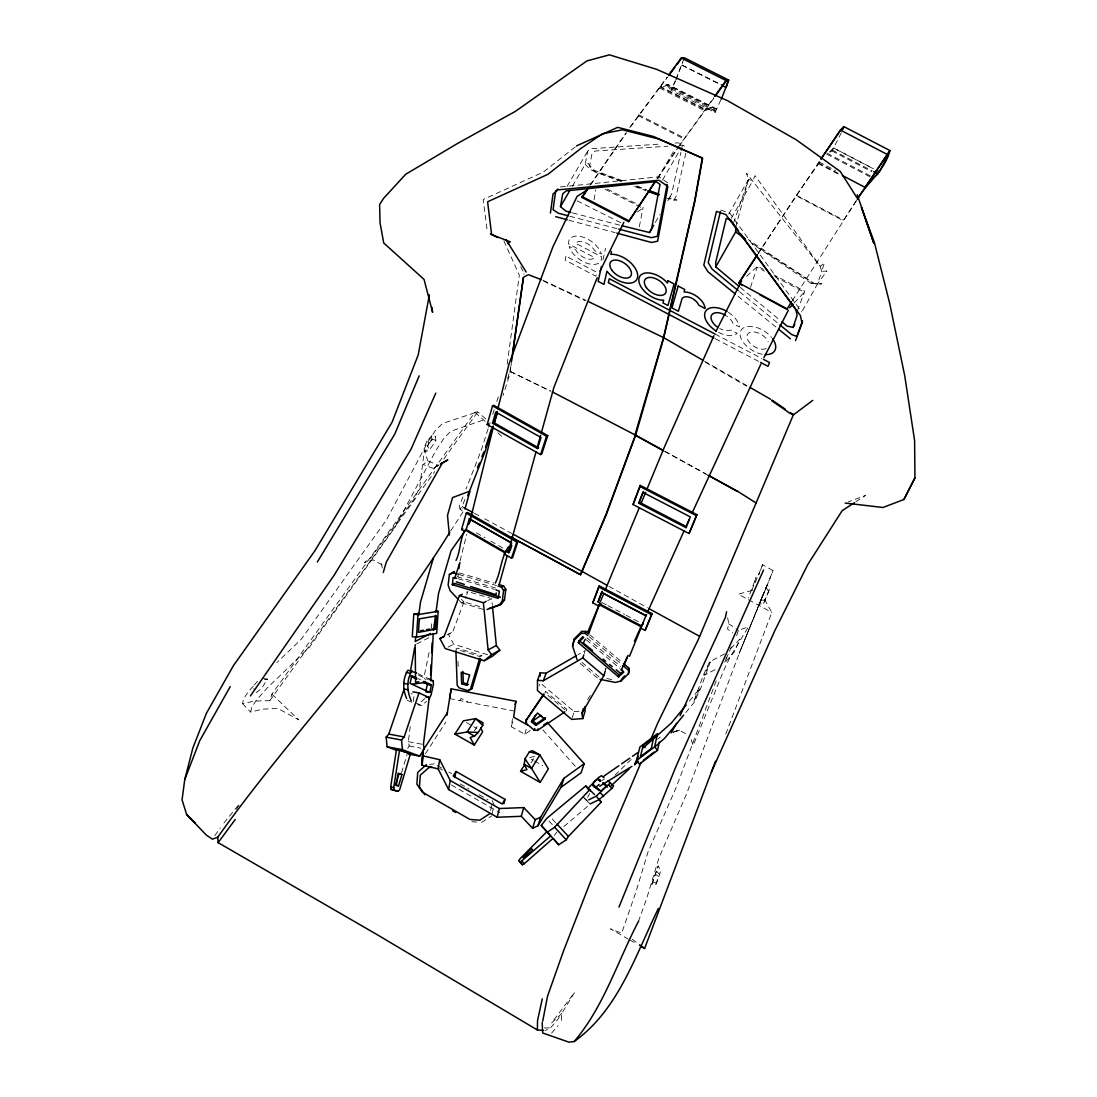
<?xml version="1.0" encoding="UTF-8"?>
<svg xmlns="http://www.w3.org/2000/svg" width="1097" height="1097" viewBox="0 0 1097 1097"><rect width="100%" height="100%" fill="white"/><g stroke="black" fill="none" stroke-linecap="round" stroke-linejoin="round"><path stroke-width="0.75" stroke-dasharray="5 3.75" d="M561.349 1020.402L561.595 1013.655L574.636 992.36L551.613 1022.87L561.595 1013.655L556.933 1020.402L550.461 1027.971L545.058 1030.563M431.272 628.8L431.834 620.545M457.97 576.501L458.354 573.347M407.673 748.415L409.208 745.974L408.345 741.682L410.415 724.966M413.322 701.559L414.145 694.867L411.169 693.537M507.157 364.204L519.32 275.196L503.77 240.6M510.681 367.893L509.748 374.598L503.029 395.496M510.914 366.22L511.627 361.187M530.235 730.506L524.846 734.291L511.339 726.68L512.45 718.782M510.078 370.361L510.558 367.001M594.094 199.832L595.644 189.877M523.9 274.387L524.037 273.592M572.415 186.175L585.208 164.303L587.635 151.249L590.954 148.726L661.656 143.954M621.78 181.8L594.519 171.831L589.555 166.538L592.023 153.498L595.369 150.988L667.936 146.175M639.318 226.832L643.144 207.182M429.064 652.564L424.073 676.739L425.348 679.852M727.654 617.776L728.71 623.782L727.558 629.13L732.741 632.9M271.919 694.14L298.507 719.687L277.884 708.47L262.663 709.142L250.678 712.022L251.679 707.428L256.108 700.503L266.955 688.244L309.327 647.353L394.769 527.575L436.071 450.181L444.066 438.06L450.908 431.19L485.93 419.15L477.785 411.828L474.946 412.253L271.919 694.14L269.78 700.681L254.477 701.065L242.519 703.684L243.548 699.022L248.004 692.07L254.518 684.734M490.592 810.395L491.662 805.541M669.485 197.844L671.556 194.238L680.839 152.456M681.21 150.783L682.32 145.778L678.495 142.816L675.121 143.035M602.952 259.893L605.544 248.347M491.936 814.344L493.362 807.954M685.831 153.141L675.999 196.528L673.915 200.12L666.674 198.242M511.339 726.68L512.889 720.359M460.109 560.855L466.691 534.376M524.846 734.291L526.903 726.461M735.689 227.202L748.497 179.497L746.563 173.312L820.227 266.434L821.694 271.507L817.512 283.931L801.249 312.933M651.865 884.511L658.214 865.972L660.723 870.579L659.599 874.46L656.116 884.045L651.865 884.511L658.214 865.972M676.054 79.094L682.704 62.063M675.93 79.944L683.801 59.197M605.16 671.227L606.051 668.196L604.378 671.076M401.557 772.699L406.918 754.859M752.144 590.172L756.039 577.351L748.373 598.194M462.235 510.914L460.096 509.131L462.221 506.266L466.06 496.214M572.181 717.849L574.156 711.61L540.204 682.924L539.107 685.968M488.069 428.913L481.405 449.825L466.019 489.084M488.576 427.309L490.126 422.482M492.676 414.433L494.226 409.606M496.79 401.571L499.354 393.521M507.541 378.753L509.954 371.335L550.79 391.108M584.29 653.469L585.263 650.494L578.009 654.703M566.299 710.897L566.806 709.334L545.511 691.371L544.976 692.893L565.051 709.828M736.636 635.725L738.391 630.364L748.401 626.894L729.985 657.295L724.061 669.609L693.153 745.603L691.11 739.364M656.116 884.045L658.584 876.503L655.252 874.117M750.471 287.414L757.136 267.257L764.513 271.151M733.55 223.02L748.497 179.497L752.83 180.676L755.079 175.63L820.227 266.434L824.437 262.704L821.694 271.507L826.96 270.973L817.512 283.931L811.081 283.396L753.42 244.631M755.243 582.603L762.607 564.694L773.07 570.701L739.268 653.222L686.681 793.611L658.817 858.307L646.777 898.224L638.865 920.273M762.607 564.694L758.644 575.089M759.22 604.145L767.256 584.687L769.463 589.199L768.668 591.434L763.608 603.35L759.22 604.145L767.256 584.687M726.571 657.473L724.802 662.286L728.71 652.989M716.231 680.853L676.095 787.673L647.943 852.122L635.903 892.012L621.67 933.177L610.467 928.844L628.266 939.087M487.63 654.758L453.678 644.2L448.426 634.327L452.663 632.009L466.129 596.247M466.719 594.684L467.884 591.571L463.661 593.587M797.286 311.027L804.8 291.212L773.824 274.826M725.789 734.044L771.835 612.428L762.511 595.89L739.268 653.222L773.07 570.701M462.948 496.927L459.245 506.361L460.096 509.131M763.608 603.35L769.463 589.199M675.409 80.643L671.529 88.98L715.573 111.236L716.876 109.042L667.579 84.25L660.545 86.581L705.741 109.426L712.227 106.807L715.573 111.236M720.839 99.827L715.107 112.497L671.09 90.256L675.299 81.439M729.368 651.44L731.315 646.791M426.898 441.104L424.292 447.288L425.403 451.758L429.585 449.907L435.838 440.418L435.427 436.167L431.574 435.989L426.898 441.104L428.996 443.229L425.403 451.758M829.702 151.647L833.61 147.903L841.454 132.504M590.282 803.909L586.072 800.152L589.747 793.405M728.723 214.08L748.497 179.497M731.315 218.372L752.83 180.676M655.32 222.417L659.859 214.505M667.812 200.737L671.556 194.238M657.706 178.729L674.326 150.001M662.519 180.114L680.675 148.644M587.635 699.79L590.981 694.044M567.026 186.449L587.635 151.249M531.071 762.854L535.213 756.08L528.836 757.849L533.019 760.207M869.935 176.754L826.658 154.142L831.896 150.92L833.651 148.095L873.473 168.883M262.896 678.481L267.435 679.125L261.772 688.258L253.668 694.662M474.425 730.808L478.649 724.143M792.322 300.743L856.62 200.161M425.43 753.749L445.821 722.087M459.698 700.53L461.097 698.364L467.637 702.053M450.716 530.825L463.565 511.024L462.715 508.254M758.274 253.188L820.145 160.135M758.109 253.709L796.052 195.719L821.283 159.984M431.574 435.989L431.875 439.061L427.35 445.972L429.585 449.907M856.387 200.765L843.291 220.634L796.052 195.719M236.349 809.257L240.106 803.607M657.021 178.646L676.753 149.192M677.685 147.78L713.653 97.811M657.706 178.194L678.357 147.355M679.29 145.956L704.74 110.811L711.734 107.986L715.107 112.497M589.912 185.256L625.866 133.039M629.76 127.389L666.976 77.284M590.68 184.776L626.593 132.6M630.487 126.964L659.53 87.952L667.086 85.429L711.734 107.986M214.847 835.653L220.278 827.878M705.741 109.426L714.696 96.947M269.78 700.681L434.782 471.532M443.778 459.04L477.785 411.828L442.434 423.511L435.55 430.339L427.542 442.434L386.459 519.896L301.113 639.4L276.965 662.519M660.545 86.581L667.675 76.996M554.355 835.393L557.015 831.869M223.911 823.024L239.859 803.402M689.396 701.093L700.051 688.134L693.606 702.066L703.383 675.121L709.622 661.779L725.679 653.346M685.803 712.543L694.278 702.258L700.709 688.313L710.266 661.985L704.055 675.341L715.888 669.211M551.599 1033.127L558.016 1025.626M730.492 648.793L739.899 639.085L734.373 651.92L723.897 663.781M257.534 681.333L253.311 686.064L254.216 689.629M428.996 443.229L435.427 436.167M794.173 302.978L804.32 292.213L774.729 276.567M614.978 775.168L632.859 757.808M746.522 276.348L757.602 266.242L763.498 269.368M424.95 698.501L417.669 704.822L421.701 705.549L426.527 701.326M563.831 826.589L589.363 804.8M438.416 465.334L433.178 468.378L438.101 465.224L427.775 460.85L423.223 464.525L433.178 468.378L439.033 464.991M575.198 146.929L543.426 172.037L483.228 199.503L487.425 232.399M657.583 739.159L660.298 737.088M637.412 211.982L642.76 208.224L605.201 189.315M855.838 501.768L865.451 495.487L848.255 501.891M481.597 822.435L491.579 815.949M601.828 780.57L604.392 778.952M448.029 647.107L453.678 644.2M416.641 643.966L431.066 636.575M447.014 634.861L452.663 632.009M487.548 600.717L491.717 598.66L492.375 605.352M459.163 600.402L461.439 602.843L463.688 601.759L481.254 607.025M674.888 731.576L680.455 729.862L671.227 732.837L679.153 730.067L687.353 734.702M752.268 590.337L738.281 594.204L747.03 598.962M264.487 679.578L267.435 679.125M560.43 186.984L659.023 176.809L667.497 182.746M429.585 764.362L434.343 763.882M574.156 711.61L580.464 711.13M811.081 283.396L821.872 283.876L817.512 283.931M679.742 145.394L683.116 145.174L686.955 148.136M673.915 200.12L676.863 200.038L670.034 198.255M652.66 882.66L656.692 882.701M544.331 1027.903L550.461 1027.971M471.875 821.694L476.729 822.064M761.03 599.99L764.952 600.333M408.345 741.682L423.415 744.506M409.208 745.974L420.905 748.181M449.551 698.583L513.561 710.897M606.806 678.563L614.443 680.099M572.511 212.887L620.532 225.351M569.796 216.232L617.117 228.67M568.877 220.209L615.156 232.674M459.396 572.963L493.773 583.056M458.765 574.471L496.475 585.565M457.23 576.734L496.488 588.307M458.244 578.736L494.281 589.377M471.066 592.517L490.126 598.194M461.439 602.843L483.818 609.575M720.77 210.089L729.711 213.065L801.646 311.891M431.875 439.061L435.838 440.418M620.614 180.731L590.186 169.596L585.208 164.303M636.63 186.586L646.243 190.096M634.601 186.504L645.831 190.604M622.685 180.772L594.286 170.282L587.896 163.426L589.555 166.538M636.891 186.024L646.352 189.52M543.618 281.134L585.058 300.605M543.084 280.338L585.949 300.413M407.234 700.27L413.199 702.875M415.763 702.944L421.701 705.549M509.954 371.335L550.255 391.067M417.834 678.481L420.85 679.893M418.533 675.176L427.569 679.441M418.08 673.736L428.584 678.714M577.2 200.833L621.56 223.116M682.101 65.052L721.826 85.031M681.799 65.217L721.538 85.209M607.244 189.123L640.154 205.688M672.831 87.39L716.835 109.618M659.818 86.91L705.069 109.782M659.53 87.952L704.74 110.811M638.495 114.678L684.267 137.961M638.248 115.679L683.98 138.949M833.61 147.903L873.459 168.705M832.28 150.042L872.142 170.858M831.896 150.92L871.745 171.722M827.111 153.237L873.377 177.426M715.079 334.05L761.949 358.568M819.116 161.945L835.681 170.625M818.293 162.863L839.411 173.929M818.06 163.494L839.178 174.56M715.326 338.726L759.014 361.599M796.257 195.143L843.497 220.072M601.842 602.486L606.38 604.872M607.903 605.681L624.591 614.457M626.113 615.252L639.757 622.424M474.439 513.314L481.693 517.181M484.709 518.812L511.792 533.457M748.497 599.744L771.835 612.428M382.14 564.859L373.145 559.936L364.369 562.514L370.58 558.085L413.994 499.231L419.753 487.219L424.333 450.264L427.775 460.85M665.07 451.388L706.605 474.261M664.645 451.416L706.235 474.315M608.876 586.333L647.326 607.697M466.348 722.525L472.286 725.885M473.781 726.721L476.742 728.394M534.417 760.989L542.782 765.72M437.223 765.514L441.556 767.969M448.755 772.041L451.635 773.673M439.623 768.394L442.461 770.012M460.137 783.861L468.954 788.88M479.224 794.749L488.042 799.768M451.429 784.999L499.944 812.699M476.386 532.813L485.08 537.804M490.866 541.123L503.907 548.61M629.76 939.937L637.179 944.215M704.617 361.228L747.18 385.774M705.508 362.38L746.659 386.185M752.158 243.52L813.549 283.218L748.209 239.557M728.71 623.782L738.391 630.364M632.091 939.169L638.344 943.818M462.221 506.266L464.264 507.897M738.034 296.217L776.004 327.098M739.501 291.665L778.609 323.821M740.269 287.414L780.598 320.722M581.917 662.369L599.154 677.014L598.537 679.029L577.557 661.217M589.775 634.738L622.246 662.437M589.144 636.685L621.684 664.439M586.909 637.81L620.449 666.4M586.264 639.757L619.874 668.416M584.098 797.793L587.224 800.577M474.946 412.253L485.135 421.426M497.873 432.876L501.686 436.304M242.519 703.684L250.678 712.022M461.426 599.319L463.688 601.759M656.692 871.333L659.599 874.46M548.884 820.926L552.271 824.587M552.244 818.965L555.63 822.64M583.056 796.875L586.072 800.152M542.823 729.862L575.472 766.474M667.579 84.25L671.529 88.98M667.086 85.429L671.09 90.256M766.2 587.677L768.668 591.434M520.664 266.722L523.886 272.742M492.155 800.481L494.075 804.759M381.372 563.515L382.318 568.013M458.011 661.326L458.313 669.527M718.604 332.405A19.403 11.162 32.3 0 0 737.266 333.31L730.863 329.978A12.465 7.172 32.3 0 1 719.728 328.524M728.422 312.357A19.403 11.162 32.3 0 1 739.447 326.961L733.015 323.601A12.465 7.172 32.3 0 0 726.68 316.032M766.145 348.599A12.094 6.98 31.4 0 1 749.374 342.333A12.094 6.98 31.4 0 1 752.515 331.884A12.094 6.98 31.4 0 1 768.188 341.77M762.264 354.262A19.719 11.368 31.4 0 1 741.421 339.33A19.719 11.368 31.4 0 1 748.744 326.385A19.719 11.368 31.4 0 1 771.712 337.574M565.942 256.136L565.161 260.126L595.89 276.211L596.768 272.262L565.942 256.136M569.151 239.873L568.356 243.877L594.588 257.562A11.834 6.705 35.6 0 1 585.25 258.206A11.834 6.705 35.6 0 1 575.747 249.91L569.137 246.455A18.882 10.696 35.6 0 0 584.454 262.252A18.882 10.696 35.6 0 0 600.95 260.894L601.842 256.931L575.623 243.26A11.998 6.801 35.6 0 1 584.866 242.41A11.998 6.801 35.6 0 1 594.615 250.569L601.403 254.106A19.088 10.819 35.6 0 0 585.675 238.145A19.088 10.819 35.6 0 0 569.151 239.873M481.844 655.759L480.184 656.65L455.858 649.067L457.545 648.19L481.844 655.759"/><path stroke-width="1.5" d="M576.556 655.54L546.087 673.201L540.259 672.763L537.503 680.305L537.461 690.534L571.688 719.413L582.809 718.576L585.195 710.774L584.523 706.838M738.967 286.344L715.751 266.845L735.676 231.878L735.689 227.202M406.74 698.652C402.599 689.766 402.517 678.44 408.002 670.185L416.586 673.023M411.306 700.997C407.001 691.617 406.151 679.715 412.088 670.898M540.231 676.15L540.259 672.763M543.522 1030.453L537.379 1029.987L537.544 1020.484L542.288 998.818M430.573 674.861L431.08 664.686M431.67 652.797L432.177 642.623M430.874 680.757L433.233 633.641M418.862 613.374L413.788 614.183L412.266 636.74L416.49 637.179L436.688 633.312L438.183 611.331L435.427 611.056M416.49 637.179L418.012 614.594L438.183 611.331M435.413 629.212L436.304 615.993L419.369 618.831L418.451 632.352L435.413 629.212L432.657 628.938M474.274 745.069L470.188 737.486L474.48 736.142L478.251 732.439L482.749 725.323L482.968 722.745L475.659 718.617L463.387 720.839L454.912 734.099L474.274 745.069L482.68 731.754L480.664 727.942M496.242 592.942L496.063 594.739L470.668 586.484M452.595 572.853L454.487 571.523L449.372 574.554L448.138 585.03L450.072 590.639L458.025 599.181M495.913 589.871L499.396 591.16L498.244 598.345L452.444 584.742L453.061 577.475L456.599 578.256M458.944 568.603L459.52 563.858M412.883 691.85L418.985 692.934L429.242 697.569L423.415 744.506L424.251 748.812L419.671 756.148L407.933 753.927M486.945 609.521L499.08 605.27L502.275 601.129L503.605 590.543L501.384 587.018L498.107 586.045M499.08 605.27L501.288 604.173L504.469 600.032L505.813 589.473L503.592 585.949L498.682 584.495M429.366 294.874L418.19 354.975L392.109 422.167L314.949 550.68L233.455 665.605L206.442 713.228L192.839 748.099L184.749 779.556L182.061 799.836L186.613 814.481L206.332 835.064L212.42 839.178L217.7 837.23C291.747 733.043 382.634 641.334 449.811 532.237M415.832 636.589L415.16 641.512L430.394 633.531M418.711 615.266L420.494 602.157L433.438 557.92M433.534 630.295L435.564 615.307M436.016 611.975L438.498 593.669L451.1 550.721L464.813 531.14M550.433 213.051L553.025 193.977L557.907 189.891L658.982 180.265L667.854 186.463L657.638 241.189L651.508 242.478L616.802 233.126M511.627 361.187L523.365 277.322L527.945 274.867M449.551 698.583L451.21 688.834L515.905 701.298L513.657 717.205L527.314 724.884M512.505 353.522L523.42 277.76M447.453 712.529L423.113 750.252L421.728 759.508L421.988 765.144L438.128 768.86L448.591 789.511L497.147 817.251L521.294 816.291L532.58 828.276L537.955 825.794L561.006 787.289L563.899 778.349L584.194 763.731L547.76 722.978M421.988 765.144L423.387 755.943L423.113 750.252M390.669 786.96L396.538 749.169L410.429 753.804L399.733 789.525L398.252 791.335L395.208 790.731L391.19 789.429L390.669 786.96L393.727 787.564L394.248 790.032L398.252 791.335M393.727 787.564L399.596 749.758M520.581 771.314L526.93 769.628L524.188 764.28L525.038 758.891L529.453 751.692L532.511 750.718L539.889 754.887L548.349 768.874L540.163 782.408L520.581 771.314L524.709 764.582M446.89 715.367L451.21 688.834M456.023 560.444C460.74 550.845 459.533 539.354 465.224 530.057L505.292 553.053M438.128 768.86L439.691 759.7L423.387 755.943M570.851 212.461L565.887 211.173L560.471 206.593L562.734 193.771L566.299 190.851L656.047 181.608L660.037 184.406L651.522 228.985L649.493 232.523L622.191 225.79M410.484 671.021L414.611 647.957M448.591 789.511L450.277 780.529L439.691 759.7M667.168 184.433L657.268 236.349L651.371 237.665L618.735 229.095M454.844 777.485L456.009 771.452L505.004 799.356L503.866 803.758M655.828 180.991L628.608 221.635L581.945 197.474L587.965 188.081M636.548 760.536L654.635 746.796L657.487 733.605L639.908 746.988L636.548 760.536L639.428 764.129L657.514 750.389L659.256 742.079M726.598 611.769L725.405 617.392L680.099 715.683M577.063 659.695L572.552 645.996L574.403 638.756L581.725 631.433L585.88 631.406L588.486 633.627M574.403 638.756L572.552 645.996M427.048 691.933L429.873 692.207L431.423 684.843L423.881 681.306M601.471 266.502L598.126 281.339L603.94 284.384L606.956 271.247A19.581 11.148 34.8 0 0 630.857 283.053A19.581 11.148 34.8 0 0 634.505 267.161A19.581 11.148 34.8 0 0 610.837 254.353L611.495 251.446M425.718 691.7L427.419 684.144L422.88 682.019M720.372 211.735L708.223 262.731L712.131 269.149L738.199 290.582M643.171 745.37L640.429 756.683L651.261 748.456L653.743 737.321L643.171 745.37L645.036 747.701M628.608 221.635L655.142 181.444M515.124 704.493L515.905 701.298M469.557 522.803L493.389 426.829M494.212 423.511L497.092 411.937M497.915 408.619L509.008 363.943L552.915 246.798L577.077 196.404L586.922 190.124M497.147 817.251L499.382 808.544L523.776 807.584L535.199 819.665L532.58 828.276M650.398 740.365L657.747 723.033L698.254 639.688L793.186 415.256M600.073 679.345L615.403 682.444L621.053 680.976L628.458 673.764L629.006 671.748L628.746 667.977L623.549 663.534M628.458 673.764L628.746 667.977M499.368 583.947L507.157 555.864M508.542 550.913L536.035 451.841M537.407 446.877L540.615 435.331M541.534 432.026L553.903 387.433L597.179 277.788M621.053 680.976L621.615 678.947M464.977 508.926L469.927 491.442M618.489 676.849L619.051 674.833L579.079 640.456L578.448 642.76L618.489 676.849L623.782 672.063L621.163 669.513M618.859 676.849L619.435 674.82L623.11 671.241M741.695 285.042L738.829 282.916L757.355 254.6M521.294 816.291L523.776 807.584M487.191 424.512L492.526 405.89L493.787 405.328L547.746 435.605L541.781 453.966L540.602 454.597L487.191 424.512L488.453 423.936M464.497 531.167L461.549 529.481L466.28 513.122L467.5 512.436L517.949 541.315L512.669 557.441L511.517 558.167L504.167 553.958M492.512 423.223L495.734 412.061L541.013 437.484L537.475 448.536L492.512 423.223L493.773 422.647L496.996 411.485M663.164 450.593L634.944 435.07L663.52 337.547L694.511 201.382L702.299 158.05L658.433 138.976L622.493 129.789L602.376 133.82L581.122 148.246L547.883 174.341L487.589 201.779L491.648 234.607L510.324 241.834L507.966 242.794L526.203 272.083M466.486 528.521L469.338 518.716L470.558 518.031L468.652 524.558M383.264 572.497L386.336 562.048L442.338 463.044M466.609 685.296L469.681 674.984L461.22 672.296L461.618 683.692L466.609 685.296L468.282 684.363L463.291 682.773L461.618 683.692M582.809 718.576L581.89 713.297L603.803 675.752L605.16 671.227M479.691 658.296L470.38 689.451L472.039 688.518L480.856 659.036M398.554 785.863L401.955 774.523L398.142 773.207L396.305 785.123L398.554 785.863L395.51 785.274L398.924 773.933L401.955 774.523M581.89 713.297L583.33 708.635M537.955 825.794L540.629 817.183L563.899 778.349M511.586 537.461L580.395 574.65L605.955 514.658L635.396 435.07L663.575 450.579M511.271 537.269L580.642 574.787L606.216 514.795L635.657 435.207L552.312 391.903M454.652 578.434L459.972 562.418M669.019 74.527L681.292 58.031L684.213 57.73L728.723 80.095L721.305 99.224M485.614 447.178L491.346 429.256M493.225 426.034L484.97 451.758L467.665 495.707M494.253 422.825L497.352 413.185M505.635 550.996L508.542 552.669L511.682 542.974L469.338 518.716M540.602 454.597L546.553 436.208L547.746 435.605M510.228 550.324L511.792 545.483M537.503 680.305L543.372 680.743L582.836 657.926L583.81 654.95M511.517 558.167L516.797 542.041L517.949 541.315M781.9 321.805L787.098 326.097L793.117 327.427L797.135 315.25L795.901 309.752L740.544 233.661M587.841 635.574L585.236 633.353L585.88 631.406M791.581 301.675L786.864 309.327L759.768 294.75M573.731 640.703L581.081 633.38L581.725 631.433M578.448 642.76L579.106 640.799M419.671 756.148L402.448 749.676L401.543 740.036L404.149 736.965L418.985 692.934M396.634 750.321L387.09 746.769L386.158 737.143L388.791 734.085L403.737 690.219M584.194 763.731L581.108 772.782L561.006 787.289M535.83 725.432L544.894 719.275L545.428 717.712L536.378 723.855L535.83 725.432L531.455 721.744L535.446 715.203M543.605 694.14L525.874 720.66L526.423 723.636L534.157 730.136L537.461 730.396L538.01 728.833M534.157 730.136L534.719 728.573M543.372 680.743L546.087 673.201M526.423 723.636L526.437 719.097M598.784 606.01L592.791 602.87L599.236 585.88L652.071 613.607L645.132 630.405L640.648 628.046M599.236 585.88L592.791 602.87M633.051 504.538L640.305 485.436L696.91 514.671L689.067 533.553L633.051 504.538L640.305 485.436M601.06 603.446L598.112 601.896L601.595 592.311L645.941 615.595L642.184 625.071L642.801 624.028M602.28 591.31L598.112 601.896M638.824 503.249L642.815 492.334L690.315 516.893L685.995 527.671L638.824 503.249L643.473 491.442M795.558 340.605L802.003 323.108L800.371 315.511L725.83 214.559L716.464 211.419L703.808 265.117L707.922 271.713L735.415 294.078M802.579 320.873L796.82 336.45L791.65 334.53L779.912 324.89M462.248 594.259L459.437 595.589L444.189 636.287L439.924 638.605L445.204 648.56L484.216 660.751L492.471 656.267L499.821 650.206L496.351 645.475L492.539 607.025M842.729 129.597L843.854 126.608L889.928 150.55C884.717 170.954 867.357 182.006 857.319 199.339M640.141 945.916L644.597 948.48L715.491 761.249M184.749 779.556L199.75 740.667L230.192 686.681M477.469 467.775L479.375 463.03M481.912 456.709L483.818 451.978M645.132 630.405L652.071 613.607M689.067 533.553L696.91 514.671M618.969 907.123L675.999 766.364L763.539 570.056M587.457 632.859L599.236 604.433M600.539 601.279L603.803 593.381M605.119 590.227L639.126 508.117M641.087 503.372L645.667 492.32M646.969 489.166L664.631 446.534L713.941 335.709M588.623 633.764L599.319 604.749L641.306 626.84M419.191 375.818L394.714 434.22L317.348 562.007M641.059 762.401L590.351 882.084L563.556 950.866L547.54 996.145L542.713 1021.211M589.007 301.881L663.808 337.698L635.657 435.207M623.507 666.03L628.115 655.32M643.007 623L629.513 656.308M435.783 393.124L410.95 449.359L334.174 575.171L250.445 695.909M634.409 641.32L640.703 627.319M647.696 611.756L684.075 530.852M686.873 524.64L688.971 519.964M692.468 512.189L760.824 364.231M711.404 771.973L774.907 630.46L807.845 564.42L842.126 510.722L854.467 502.659M621.231 670.336L627.484 656.692M658.392 908.439C635.369 955.322 618.557 1009.871 574.101 1041.574L568.877 1042.15L542.658 1032.976L542.179 1022.473M638.728 920.904C617.652 960.999 603.871 1006.785 574.101 1041.574M508.569 546.704C500.698 557.646 501.164 571.482 495.296 583.124M600.045 271.178L623.85 222.348M428.954 699.214L431.121 694.744L433.507 684.13L433.082 680.853L428.584 678.714M715.971 331.363L741.599 280.846M638.276 756.423L634.669 764.664L636.219 761.606M845.143 503.057L882.934 507.5L903.901 499.505L914.939 477.894L914.61 440.61L904.696 375.517L889.694 303.444L874.474 242.835L861.488 207.484L873.843 243.315L857.264 194.786M903.901 499.505L914.939 477.894M879.369 171.968L888.09 154.979M763.951 357.608L788.359 310.286M585.277 639.263L583.247 642.993L592.462 650.494M793.117 327.427L794.749 324.52M671.227 732.837L676.561 723.376M649.493 232.523L653.647 225.31M560.471 206.593L569.85 190.549M645.941 615.595L646.558 614.567M505.004 799.356L502.193 803.95L453.157 775.977L456.009 771.452M685.995 527.671L686.585 526.711L639.496 502.33M594.478 794.489L585.716 785.959L546.635 818.485L541.26 825.479L558.757 844.772L566.244 839.822L568.424 836.449L601.348 801.976L596.178 796.189L588.719 799.85M857.552 198.735L889.928 150.55M738.679 283.424L756.258 256.547M547.184 832.239L554.643 827.248L589.898 789.497M552.97 838.437L524.311 863.682L522.391 864.765L520.088 862.283L518.867 860.569L520.156 858.636L546.896 831.649L541.26 825.479M537.379 1029.987L376.655 934.37L218.125 842.647L235.252 819.473M821.063 158.763L840.425 130.077L843.854 126.608M821.022 159.12L840.083 130.858L843.264 127.636M581.945 197.474L587.773 189.013M525.874 720.66L544.016 694.278M531.455 721.744L537.475 713.023L544.894 719.275M590.282 803.909L599.25 799.535L611.852 788.469L613.538 786.042L607.875 780.694M596.178 796.189L610.467 782.696M599.25 790.608L595.685 787.673L599.044 784.424M595.685 787.673C588.458 785.671 597.892 775.483 600.813 780.899M714.6 96.481L726.049 80.52L728.723 80.095M715.683 95.562L725.624 81.685L728.106 81.274L726.132 87.527L723.074 85.991M668.69 75.624L674.792 67.411M676.822 64.682L680.894 59.197M686.201 704.973L671.295 723.115L643.418 747.674M683.692 715.121L664.631 738.281L654.648 747.071M587.498 788.798L598.839 777.32L601.403 775.689L603.994 777.691M889.338 151.578L865.821 186.408L873.377 177.426L878.053 173.943L873.623 171.626M789.703 307.777L793.062 304.184M580.052 639.482L582.973 636.575M578.421 642.417L583.673 637.563M622.671 677.919L624.783 675.862M611.029 785.891L629.5 768.627M426.418 764.678L417.71 772.384L416.887 784.163L422.359 792.157L469.982 819.445L479.8 820.186L489.879 813.631M520.088 862.283L550.667 835.941M634.669 764.664L638.427 761.359M558.058 189.013L555.685 191.043L553.066 209.705L558.373 213.229L568.164 215.807M484.216 660.751L491.593 654.648L499.821 650.206M643.295 760.262L654.127 752.035M771.657 400.638L790.155 413.446L793.625 414.693L812.726 400.405M532.758 721.072L540.931 715.34L543.207 717.891M603.953 776.086L618.9 765.72M621.629 763.827L629.774 758.178M632.489 756.286L637.933 752.515M543.495 725.117L547.609 722.333M537.461 730.396L564.928 711.816M508.542 552.669L509.707 551.928L506.8 550.269M599.73 786.22L631.941 766.35M440.5 464.141L447.823 459.89L440.884 463.702M461.549 529.481L462.769 528.781M455.913 650.713L457.175 685.227L459.122 687.901L467.939 690.74L469.598 689.794M491.593 654.648L488.11 649.89L496.351 645.475M467.939 690.74L472.039 688.518M537.475 448.536L538.668 447.905L493.773 422.647M439.924 638.605L444.175 636.466M502.275 601.129L504.469 600.032M459.437 595.589L483.393 602.76L486.163 601.389M503.605 590.543L505.813 589.473M501.384 587.018L503.592 585.949M452.238 584.427L454.515 583.371L500.451 597.262M452.444 584.742L454.707 583.7M535.199 819.665L540.629 817.183M449.372 574.554L451.649 573.525M576.515 145.887L617.707 127.348L653.579 136.508L702.642 158.229L694.84 201.56L663.808 337.698M469.365 491.291L452.567 497.599L447.494 515.48L449.4 535.075M489.152 608.41L501.288 604.173M420.425 630.789L423.524 630.227M426.623 629.651L429.722 629.088M454.912 734.099L467.157 732.001L478.251 732.439M418.848 681.772L415.571 682.293L415.201 644.707M412.527 684.089L425.581 682.54M432.067 767.256L428.927 767.571L420.288 775.195L419.438 786.837L424.813 794.735M581.081 633.38L585.236 633.353M413.788 614.183L418.012 614.594M406.233 672.502L410.319 673.215M430.408 680.387L433.082 680.853M427.419 684.144L431.423 684.843M427.46 684.446L431.464 685.145M403.751 683.404L407.837 684.13M425.869 691.494L429.873 692.207M403.723 688.985L407.81 689.711M425.883 696.965L429.242 697.569M388.791 734.085L404.149 736.965M386.158 737.143L401.543 740.036M387.09 746.769L402.448 749.676M410.429 753.804L396.538 749.169M391.19 789.429L394.248 790.032M555.658 216.644L567.231 219.77M452.211 572.552L457.134 573.992M529.453 751.692L539.889 754.887L531.592 768.476L540.163 782.408M456.379 581.835L464.319 584.413M699.571 636.301L648.807 608.52M647.833 190.686L659.05 194.786M649.04 191.783L657.062 194.718M649.52 190.686L658.982 194.183M528.96 274.908L541.507 279.735M429.722 692.413L410.045 683.39L411.8 675.656L416.325 677.768M410.744 676.355L416.805 679.194M490.4 233.88L497.832 237.624M681.292 58.031L726.049 80.52M639.633 486.341L696.321 515.617M582.137 196.555L628.828 220.73M840.425 130.077L886.719 154.156M876.407 170.241L879.355 171.776M715.079 334.05L609.274 278.707L608.341 282.711L713.818 337.931M763.457 359.363L769.504 362.517L768.065 366.329L760.523 362.38M842.427 175.506L865.053 187.368M598.537 586.868L651.453 614.649M603.885 593.751L646.023 615.883M599.661 603.94L641.649 626.03M464.264 507.897L472.985 512.546M738.829 282.916L787.029 308.833M513.286 534.266L582.493 571.674M709.567 475.892L737.76 491.401L756.286 503.07M707.716 475.124L737.417 491.483M582.246 571.537L607.395 585.51M492.526 405.89L546.553 436.208M474.48 736.142L467.157 732.001L475.659 718.617L482.749 725.323M524.188 764.28L531.592 768.476L525.038 758.891M452.677 810.793L455.625 812.479M450.277 780.529L499.382 808.544M466.28 513.122L516.797 542.041M470.133 519.402L510.366 542.439M465.581 529.261L505.662 552.271M664.988 338.397L703.15 360.392M750.115 387.46L770.67 399.308M790.553 412.801L793.625 414.693M735.676 231.878L745.014 238.899M742.162 237.062L744.973 238.954M772.137 400.144L785.287 409.195M639.592 944.75L644.597 948.48M603.213 782.792L606.806 785.617L600.923 791.17L592.695 784.41M602.623 783.217L607.45 787.056M778.623 329.223L790.402 338.808M602.993 659.05L605.64 661.189M609.589 664.398L612.222 666.551M616.171 669.76L620.12 672.968M532.018 720.194L536.378 723.855M582.836 657.926L603.803 675.752M622.986 665.55L628.197 669.993M599.181 800.124L601.348 801.976M186.613 814.481L195.321 823.12M522.007 861.186L524.311 863.682M518.867 860.569L522.391 864.765M554.643 827.248L566.244 839.822M556.851 823.902L568.424 836.449M608.78 785.109L611.852 788.469M598.427 779.007L600.416 781.174M598.194 779.144L600.182 781.325M592.846 784.19L595.836 787.454M600.498 792.939L603.569 796.285M585.716 785.959L590.241 790.882M546.896 831.649L549.72 834.872M553.615 838.917L558.757 844.772M654.635 746.796L657.514 750.389M738.528 230.891L730.479 219.825L726.241 218.399L715.738 262.21L715.751 266.845M856.908 197.707L840.288 171.475L796.052 139.662L727.256 100.54L656.664 69.344L609.425 54.85L586.881 60.925L515.521 111.277L457.408 143.542L405.684 174.286L383.621 198.31L379.617 204.467L380.028 222.705L383.717 242.972L424.045 279.406L432.588 312.275L431.985 307.489M506.128 239.64L508.555 244.151M483.393 602.76L488.11 649.89M217.7 837.23L218.125 842.647M462.893 671.391L463.291 682.773M717.397 327.084A12.465 7.172 32.3 0 1 711.761 314.866A12.465 7.172 32.3 0 1 725.528 315.292M715.998 330.91A19.403 11.162 32.3 0 1 705.522 311.411A19.403 11.162 32.3 0 1 727.078 311.521M772.645 338.795A19.719 11.368 31.4 0 1 765.171 354.605M668.059 280.791L667.429 283.053A18.649 10.668 33.9 0 0 644.967 273.112A18.649 10.668 33.9 0 0 641.718 287.963A18.649 10.668 33.9 0 0 663.685 300.221L662.931 302.909L667.963 305.528L674.079 283.931L668.059 280.791M678.193 286.07L671.954 307.9L678.371 311.26L682.019 298.768A9.832 5.65 33.1 0 1 690.424 297.602A9.832 5.65 33.1 0 1 698.789 305.227L705.056 308.49A15.742 9.05 33.1 0 0 684.007 291.953L684.734 289.485L678.193 286.07M531.51 848.694L523.022 857.264L523.735 858.211L532.744 850.271L531.51 848.694M646.38 287.524A12.3 7.035 34 0 0 665.221 293.598A12.3 7.035 34 0 0 654.169 278.103A12.3 7.035 34 0 0 646.38 287.524M611.948 270.273A12.259 6.98 34.8 0 0 630.583 276.266A12.259 6.98 34.8 0 0 619.394 260.729A12.259 6.98 34.8 0 0 611.948 270.273"/></g></svg>
